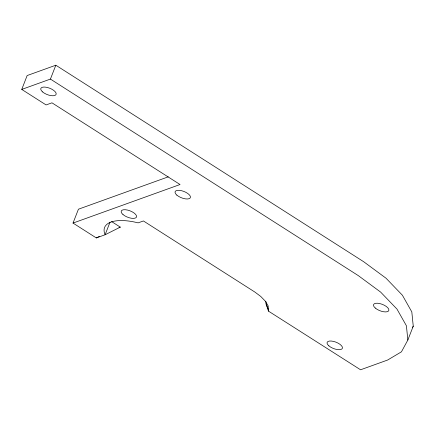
<?xml version="1.0" encoding="UTF-8"?>
<svg xmlns="http://www.w3.org/2000/svg" width="435" height="435" viewBox="0 0 435 435"><rect width="100%" height="100%" fill="white"/><g stroke="black" fill="none" stroke-linecap="round" stroke-linejoin="round"><path stroke-width="0.65" d="M268.477 311.134L268.139 305.87L265.393 301.243L260.734 296.436L254.801 292.005L143.414 220.958L138.118 222.867A41.358 17.215 21.3 0 0 105.112 234.759L96.314 237.929L73.026 223.073L180.046 184.522L51.966 102.829L46.094 104.938L21.75 89.414L27.155 75.543L55.827 65.212L363.687 261.729L386.052 278.237L402.397 295.224L411.814 311.906L413.25 326.158L407.845 340.023L401.445 351.823L387.612 360.039L360.566 369.788L268.477 311.134L266.046 303.809L265.894 301.471M21.75 89.414L50.422 79.083L55.827 65.212M73.026 223.073L78.43 209.208L168.253 176.844M110.028 222.149L105.112 234.759L120.294 227.119L111.605 221.584M412.608 327.337L413.25 326.158M96.314 237.929L99.349 236.401M119.038 227.576L120.294 227.119M50.422 79.083L358.277 275.6L380.647 292.103L396.986 309.095L406.41 325.777L407.845 340.023M266.046 303.809L268.384 309.676M375.291 308.051A8.189 3.409 21.3 0 0 388.46 311.074A8.189 3.409 21.3 0 0 379.809 303.581A8.189 3.409 21.3 0 0 375.291 308.051M328.855 345.836A8.189 3.409 21.3 0 0 342.024 348.854A8.189 3.409 21.3 0 0 333.373 341.366A8.189 3.409 21.3 0 0 328.855 345.836M176.849 195.125A8.189 3.409 21.3 0 0 190.019 198.142A8.189 3.409 21.3 0 0 181.362 190.655A8.189 3.409 21.3 0 0 176.849 195.125M122.985 214.531A8.189 3.409 21.3 0 0 136.155 217.549A8.189 3.409 21.3 0 0 127.504 210.061A8.189 3.409 21.3 0 0 122.985 214.531M42.554 91.894A8.211 3.42 21.3 0 0 55.756 94.922A8.211 3.42 21.3 0 0 47.078 87.413A8.211 3.42 21.3 0 0 42.554 91.894"/></g></svg>
